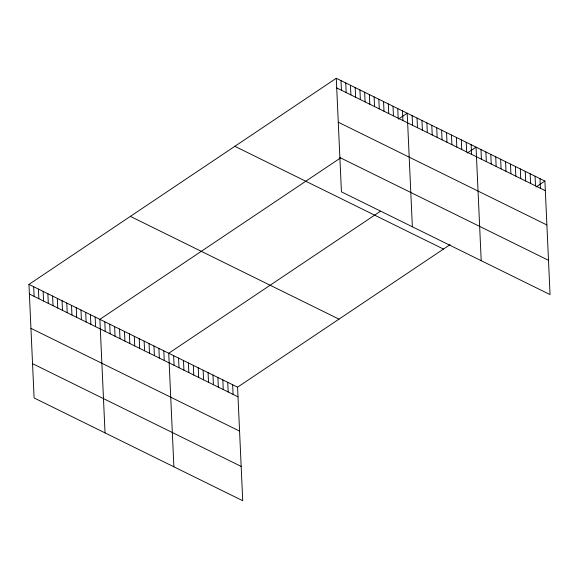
<?xml version="1.0" encoding="UTF-8"?>
<svg xmlns="http://www.w3.org/2000/svg" width="579" height="579" viewBox="0 0 579 579"><rect width="100%" height="100%" fill="white"/><g stroke="black" fill="none" stroke-linecap="round" stroke-linejoin="round"><path stroke-width="0.87" d="M450.093 244.627L237.571 387.163L242.724 500.719L34.103 397.961L28.95 284.405L336.276 78.281L544.897 181.039L550.05 294.595L341.429 191.837L336.276 78.281M340.329 158.074L99.877 319.34L105.038 432.897M398.388 119.136L407.203 113.223L412.364 226.773M380.512 211.212L168.728 353.255L173.881 466.804M467.231 153.044L476.047 147.131L481.207 260.688M536.074 186.959L544.897 181.039M336.71 87.928L545.331 190.694M338.266 122.22L546.887 224.978M339.873 157.546L548.494 260.304M234.857 146.306L443.478 249.064M130.369 216.387L338.99 319.145M28.95 284.405L237.571 387.163M29.391 294.052L238.005 396.81M30.948 328.344L239.568 431.102M32.547 363.67L241.168 466.428M539.975 178.621L540.417 188.269M535.061 176.197L535.495 185.845M530.14 173.772L530.581 183.427M525.225 171.355L525.66 181.003M520.304 168.93L520.745 178.578M515.39 166.506L515.824 176.161M510.468 164.089L510.91 173.736M505.554 161.664L505.995 171.312M500.64 159.239L501.074 168.894M495.718 156.822L496.16 166.47M490.804 154.398L491.238 164.045M485.882 151.973L486.324 161.628M480.968 149.556L481.402 159.203M471.132 144.707L471.567 154.361M466.211 142.289L466.652 151.937M461.297 139.865L461.738 149.512M456.382 137.44L456.817 147.095M451.461 135.023L451.902 144.67M446.547 132.598L446.981 142.246M441.625 130.174L442.066 139.828M436.711 127.756L437.145 137.404M431.789 125.332L432.231 134.979M426.875 122.907L427.309 132.555M421.953 120.49L422.395 130.137M417.039 118.065L417.481 127.713M412.125 115.641L412.559 125.288M402.477 110.893L402.912 120.541M397.744 108.562L398.186 118.21M393.018 106.232L393.459 115.88M388.292 103.902L388.726 113.556M383.559 101.578L384 111.226M378.832 99.248L379.274 108.895M374.106 96.917L374.541 106.565M369.373 94.587L369.815 104.234M364.647 92.256L365.081 101.904M359.921 89.926L360.355 99.581M355.188 87.603L355.629 97.25M350.461 85.272L350.896 94.92M345.728 82.942L346.17 92.589M341.002 80.611L341.444 90.259M232.649 384.745L233.091 394.393M227.735 382.321L228.169 391.969M222.821 379.896L223.255 389.544M217.899 377.479L218.341 387.127M212.985 375.054L213.419 384.702M208.064 372.63L208.505 382.278M203.149 370.213L203.584 379.86M198.228 367.788L198.669 377.436M193.314 365.363L193.748 375.011M188.392 362.946L188.834 372.594M183.478 360.522L183.919 370.169M178.564 358.097L178.998 367.745M173.642 355.68L174.084 365.327M163.806 350.831L164.248 360.478M158.892 348.413L159.326 358.061M153.971 345.989L154.412 355.636M149.056 343.564L149.491 353.212M144.135 341.14L144.576 350.794M139.221 338.722L139.662 348.37M134.306 336.298L134.741 345.945M129.385 333.873L129.826 343.528M124.471 331.456L124.905 341.103M119.549 329.031L119.991 338.679M114.635 326.607L115.069 336.261M109.713 324.189L110.155 333.837M104.799 321.765L105.233 331.412M95.151 317.017L95.593 326.665M90.425 314.687L90.86 324.334M85.692 312.356L86.133 322.004M80.966 310.026L81.407 319.673M76.24 307.695L76.674 317.343M71.507 305.365L71.948 315.019M66.78 303.041L67.215 312.689M62.054 300.711L62.489 310.358M57.321 298.38L57.762 308.028M52.595 296.05L53.029 305.698M47.862 293.719L48.303 303.374M43.136 291.396L43.577 301.044M38.409 289.066L38.844 298.713M33.676 286.735L34.118 296.383"/></g></svg>
